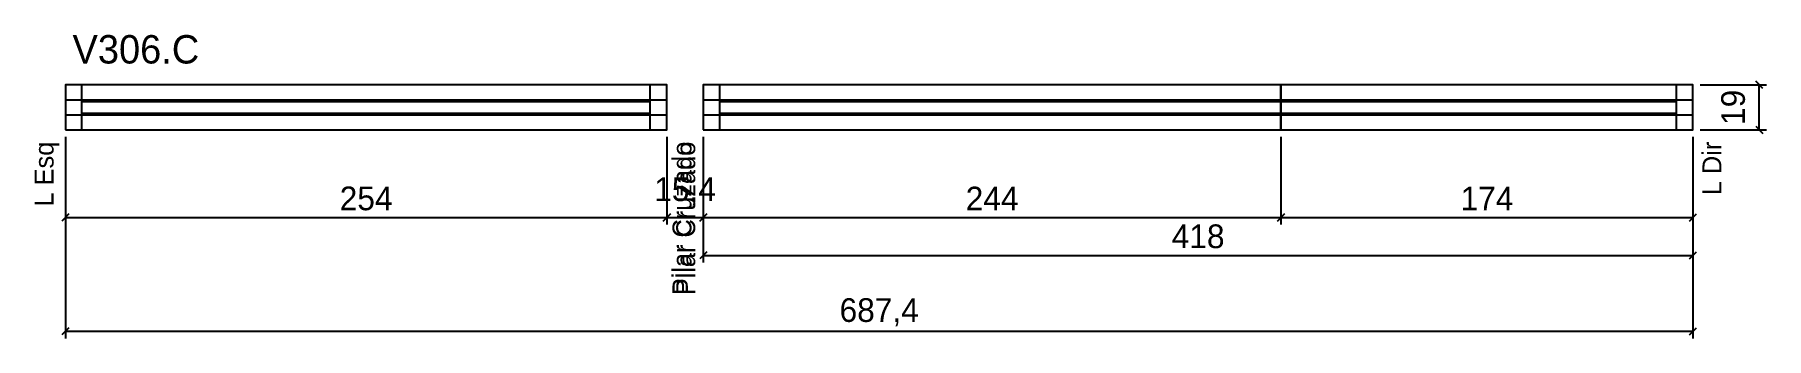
# Model space of a CAD drawing. Extents: x -13 to 718, y -88 to 40.
import ezdxf
from ezdxf.enums import TextEntityAlignment as Align

# ---------------------------------------------------------------- set-up
doc = ezdxf.new("R2010")
doc.units = 0
for name, color, linetype in [('5', 5, 'Continuous'), ('COTA', 241, 'Continuous'), ('NOMENCLATURA', 7, 'Continuous'), ('Painéis', 200, 'Continuous'), ('SARR_2.2x7', 40, 'Continuous')]:
    doc.layers.add(name, color=color, linetype=linetype)
doc.dimstyles.new('PAINEL', dxfattribs={"dimtxt": 10, "dimasz": 3, "dimexe": 3, "dimexo": 3, "dimgap": 3, "dimtad": 1, "dimblk": 'OBLIQUE', "dimblk1": 'OBLIQUE', "dimcen": 2.5, "dimclrd": 4, "dimclre": 4, "dimclrt": 240, "dimazin": 3, "dimtfac": 1, "dimtmove": 0, "dimatfit": 3})

# ---------------------------------------------------------------- blocks, each defined once
blk = doc.blocks.new('_OBLIQUE')
at = {"color": 0, "linetype": 'BYBLOCK'}
blk.add_line((-0.5, -0.5), (0.5, 0.5), dxfattribs=at)

msp = doc.modelspace()

# ---------------------------------------------------------------- linework, layer by layer
at = {"layer": 'Painéis'}
for p, q in [((513.4, 0), (513.4, 19)), ((0, 12.667), (254, 12.667)), ((269.4, 12.667), (513.4, 12.667)), ((513.4, 12.667), (687.4, 12.667)), ((0, 6.333), (254, 6.333)), ((269.4, 6.333), (513.4, 6.333)), ((513.4, 6.333), (687.4, 6.333))]:
    msp.add_line(p, q, dxfattribs=at)
for points in [[(0, 0), (254, 0), (254, 19), (0, 19)], [(269.4, 0), (513.4, 0), (513.4, 19), (269.4, 19)], [(513.4, 0), (687.4, 0), (687.4, 19), (513.4, 19)]]:
    msp.add_lwpolyline(points, close=True, dxfattribs=at)
at = {"layer": 'SARR_2.2x7'}
for p, q in [((7, 0), (7, 19)), ((247, 0), (247, 19)), ((276.4, 0), (276.4, 19)), ((680.4, 0), (680.4, 19)), ((7, 12), (247, 12)), ((276.4, 12), (680.4, 12)), ((7, 7), (247, 7)), ((276.4, 7), (680.4, 7))]:
    msp.add_line(p, q, dxfattribs=at)

# ---------------------------------------------------------------- texts
at = {"layer": '5'}
for s, p in [('L Esq', (-5, -5)), ('Pilar Cruzado', (264.4, -5)), ('Pilar Cruzado', (266, -5)), ('L Dir', (699.4, -5))]:
    msp.add_text(s, height=8, rotation=90, dxfattribs=at).set_placement(p, align=Align.RIGHT)
at = {"layer": 'NOMENCLATURA'}
msp.add_text('V306.C', height=12, dxfattribs=at).set_placement((3, 28))

# ---------------------------------------------------------------- dimensions: what is measured, and where the dimension line sits
at = {"layer": 'COTA'}
msp.add_linear_dim(base=(715.4, 0), p1=(687.4, 0), p2=(687.4, 19), angle=90, dimstyle='PAINEL', dxfattribs=at).render()
for base, p1, p2 in [((0, -37), (0, 0), (254, 0)), ((0, -85), (0, 0), (687.4, 0)), ((254, -37), (254, 0), (269.4, 0)), ((269.4, -37), (269.4, 0), (513.4, 0)), ((269.4, -53), (269.4, 0), (687.4, 0)), ((513.4, -37), (513.4, 0), (687.4, 0))]:
    msp.add_linear_dim(base=base, p1=p1, p2=p2, dimstyle='PAINEL', dxfattribs=at).render()

doc.saveas('drawing.dxf')
